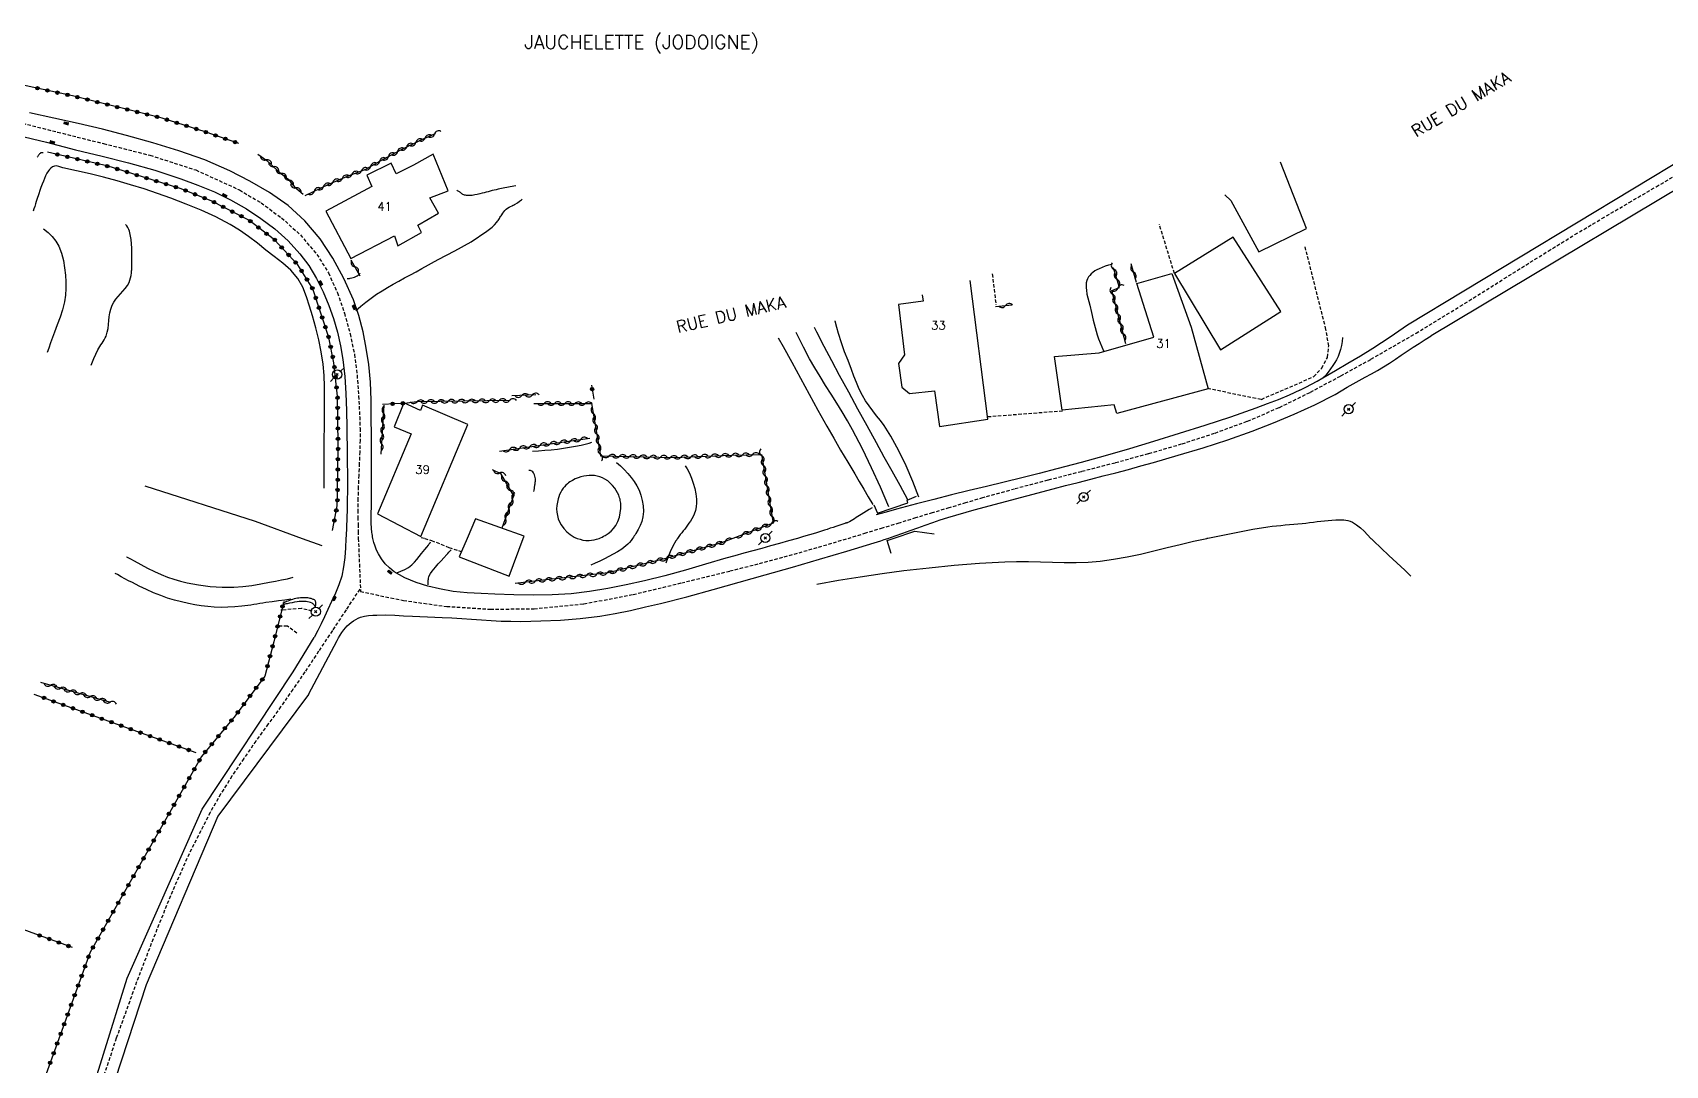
# Model space of a CAD drawing. Header units: millimetres. Extents: x 182998 to 184000, y 151998 to 153001.
# Drawn here: x 183196.4 to 183435.3, y 152593.9 to 152745 of the extents above; entities that cross this region are included whole.
import ezdxf
from ezdxf.enums import TextEntityAlignment as Align

# ---------------------------------------------------------------- set-up
doc = ezdxf.new("R2010")
doc.units = ezdxf.units.MM
doc.linetypes.add('DASHED', pattern=[0.75, 0.5, -0.25])
doc.layers.get('0').update_dxf_attribs({"linetype": 'CONTINUOUS'})
for name, color, linetype in [('W0001', 6, 'DASHED'), ('W0008', 7, 'CONTINUOUS'), ('W0017', 7, 'CONTINUOUS'), ('W0101', 7, 'CONTINUOUS'), ('W0104', 1, 'CONTINUOUS'), ('W0112', 1, 'DASHED'), ('W0120', 7, 'CONTINUOUS'), ('W0211', 2, 'CONTINUOUS'), ('W0214', 2, 'CONTINUOUS'), ('W0300', 7, 'CONTINUOUS'), ('W0310', 3, 'CONTINUOUS'), ('W0322', 7, 'CONTINUOUS'), ('W0323', 7, 'CONTINUOUS'), ('W0401', 7, 'CONTINUOUS'), ('W0473', 7, 'CONTINUOUS'), ('W0515', 5, 'CONTINUOUS'), ('W0980', 7, 'CONTINUOUS'), ('W0989', 7, 'CONTINUOUS'), ('W0991', 7, 'CONTINUOUS')]:
    doc.layers.add(name, color=color, linetype=linetype)
doc.styles.get("Standard").update_dxf_attribs({"font": 'romans.shx', "width": 0.85})

# ---------------------------------------------------------------- blocks, each defined once
blk = doc.blocks.new('T473')
for p, q in [((-0.166667, 0.166667), (0.166667, -0.166667)), ((-0.166667, -0.166667), (0.166667, 0.166667)), ((0.500001, 0.500001), (1.000002, 1.000002)), ((-1.000002, -1.000002), (-0.500001, -0.500001))]:
    blk.add_line(p, q)
blk.add_ellipse((0, 0), major_axis=(0.471405, 0.471405), ratio=1, start_param=5.4977871438, end_param=11.780972451)
blk = doc.blocks.new('T401')
for p, q in [((-0.3, 0.3), (0, 0.3)), ((-0.3, -0.25), (-0.3, 0.3)), ((-0.3, 0.15), (0, 0.15)), ((-0.3, 0), (0, 0)), ((0, 0.3), (0, -0.25)), ((-0.3, -0.15), (0, -0.15)), ((-0.3, -0.25), (-0.3, -0.3)), ((-0.3, -0.3), (0, -0.3)), ((0, -0.3), (0, -0.25))]:
    blk.add_line(p, q)
blk = doc.blocks.new('t310o')
at = {"color": 0, "linetype": 'Continuous'}
for centre, start, end in [((-0.5, 0.38), 216.8699, 323.1304), ((0.5, -0.37), 36.8699, 143.1303)]:
    blk.add_arc(centre, 0.625, start, end, dxfattribs=at)
blk = doc.blocks.new('t323o')
at = {"color": 0, "linetype": 'Continuous'}
for radius in [0.25, 0.15]:
    blk.add_circle((0, 0), radius, dxfattribs=at)
blk = doc.blocks.new('t322o')
at = {"color": 0, "linetype": 'Continuous'}
for radius in [0.25, 0.15]:
    blk.add_circle((0, 0), radius, dxfattribs=at)

msp = doc.modelspace()

# ---------------------------------------------------------------- linework, layer by layer
at = {"layer": 'W0001'}
for points in [[(183194.24, 152731.92), (183200.07, 152730.44), (183206.81, 152728.76), (183213.6, 152727.05), (183220.3, 152724.9), (183226.71, 152721.97), (183229.87, 152720.07), (183232.86, 152717.89), (183235.61, 152715.39), (183238.03, 152712.55), (183239.72, 152709.84), (183241.03, 152706.94), (183242.05, 152703.94), (183242.9, 152700.92), (183243.53, 152697.91), (183243.91, 152694.87), (183244.13, 152691.83), (183244.29, 152688.78), (183244.34, 152687.07), (183244.34, 152685.36), (183244.3, 152683.66), (183244.23, 152681.95), (183244.15, 152680.24), (183244.08, 152678.54), (183244.04, 152676.83), (183244.03, 152675.12), (183244.04, 152674.09), (183244.05, 152673.06), (183244.07, 152672.03), (183244.09, 152671)], [(183315.74, 152671), (183318.18, 152671.74), (183320.62, 152672.49), (183323.07, 152673.24), (183325.51, 152673.99), (183327.95, 152674.73), (183330.4, 152675.47), (183332.85, 152676.2), (183335.3, 152676.92), (183340.17, 152678.28), (183345.06, 152679.57), (183349.96, 152680.82), (183354.86, 152682.09), (183359.75, 152683.41), (183364.62, 152684.84), (183369.44, 152686.41), (183374.2, 152688.16), (183378.85, 152690.15), (183383.39, 152692.39), (183387.84, 152694.77), (183392.25, 152697.21), (183398.84, 152701), (183405.32, 152704.96), (183411.75, 152709), (183418.18, 152713.03), (183422.1, 152715.44), (183426.05, 152717.8), (183430.02, 152720.13), (183434, 152722.45), (183437.97, 152724.77)], [(183244.09, 152671), (183244.42, 152663.23)], [(183244.42, 152663.23), (183250.68, 152661.91), (183257.02, 152661.04), (183263.4, 152660.64), (183269.8, 152660.7), (183277.09, 152661.42), (183284.29, 152662.79), (183291.4, 152664.49), (183298.46, 152666.23), (183302.8, 152667.32), (183307.13, 152668.49), (183311.44, 152669.72), (183315.74, 152671)], [(183244.29, 152663.57), (183242.29, 152660.54), (183240.29, 152657.51), (183238.28, 152654.48), (183236.27, 152651.46), (183234.52, 152648.9), (183232.73, 152646.37), (183230.92, 152643.85), (183229.11, 152641.34), (183227.33, 152638.79), (183225.6, 152636.21), (183223.95, 152633.58), (183222.4, 152630.88), (183219.33, 152624.86), (183216.59, 152618.68), (183214.07, 152612.41), (183211.66, 152606.11), (183208.68, 152597.88), (183205.92, 152589.58)]]:
    msp.add_lwpolyline(points, dxfattribs=at)
at = {"layer": 'W0008'}
for points in [[(183246.23, 152671), (183246.19, 152671.21), (183246.15, 152671.43), (183246.12, 152671.64), (183246.08, 152671.86), (183245.96, 152673.17), (183245.96, 152674.48), (183246.01, 152675.79), (183246.03, 152677.1), (183246.02, 152678.22), (183246.02, 152679.34), (183246.03, 152680.46), (183246.03, 152681.58), (183246.03, 152682.71), (183246.03, 152683.83), (183246.02, 152684.95), (183246, 152686.07), (183245.97, 152688.65), (183245.95, 152691.24), (183245.86, 152693.84), (183245.61, 152696.42), (183245.25, 152698.83), (183244.8, 152701.23), (183244.19, 152703.6), (183243.37, 152705.92), (183241.98, 152709), (183240.38, 152712), (183238.5, 152714.84), (183236.29, 152717.44), (183233.82, 152719.68), (183231.1, 152721.59), (183228.24, 152723.25), (183225.31, 152724.76), (183221.64, 152726.37), (183217.85, 152727.7), (183214.02, 152728.85), (183210.18, 152729.94), (183206.65, 152730.88), (183203.1, 152731.7), (183199.53, 152732.48), (183195.97, 152733.26)], [(183397.61, 152702.22), (183447.03, 152732.08)], [(183194.18, 152729.99), (183198.46, 152728.94), (183202.73, 152727.86), (183206.6, 152726.9), (183210.48, 152725.93), (183214.33, 152724.86), (183218.13, 152723.6), (183220.59, 152722.68), (183223.03, 152721.68), (183225.41, 152720.55), (183227.71, 152719.23), (183229.84, 152717.81), (183231.88, 152716.26), (183233.81, 152714.55), (183235.55, 152712.65), (183236.85, 152710.9), (183237.97, 152709.02), (183238.93, 152707.07), (183239.79, 152705.07), (183240.48, 152703.15), (183241.04, 152701.18), (183241.49, 152699.19), (183241.84, 152697.18), (183242.14, 152694.7), (183242.28, 152692.21), (183242.34, 152689.72), (183242.4, 152687.23), (183242.48, 152683.25), (183242.51, 152679.27), (183242.46, 152675.29), (183242.29, 152671.31), (183242.29, 152671.23), (183242.28, 152671.15), (183242.28, 152671.08), (183242.27, 152671)], [(183448.92, 152729.22), (183401.06, 152700.61)], [(183381.86, 152692.66), (183382.7, 152693.1), (183383.54, 152693.55), (183384.37, 152694.01), (183385.2, 152694.48), (183387.04, 152695.54), (183388.88, 152696.62), (183390.7, 152697.71), (183392.5, 152698.84), (183393.8, 152699.66), (183395.08, 152700.5), (183396.35, 152701.36), (183397.61, 152702.22)], [(183387.02, 152692.05), (183387.88, 152692.59), (183388.76, 152693.1), (183389.64, 152693.6), (183390.53, 152694.09), (183391.42, 152694.58), (183392.31, 152695.07), (183393.19, 152695.57), (183394.06, 152696.09), (183394.95, 152696.65), (183395.82, 152697.21), (183396.69, 152697.79), (183397.55, 152698.37), (183398.41, 152698.95), (183399.29, 152699.52), (183400.17, 152700.07), (183401.06, 152700.61)], [(183381.86, 152692.66), (183380.27, 152691.94), (183378.66, 152691.28), (183377.04, 152690.66), (183375.41, 152690.05), (183371.7, 152688.74), (183367.96, 152687.5), (183364.2, 152686.32), (183360.44, 152685.16), (183356.91, 152684.11), (183353.37, 152683.09), (183349.83, 152682.11), (183346.28, 152681.16), (183343.72, 152680.49), (183341.15, 152679.85), (183338.58, 152679.22), (183336.01, 152678.6), (183333.44, 152677.98), (183330.87, 152677.35), (183328.31, 152676.71), (183325.75, 152676.05), (183324.28, 152675.66), (183322.81, 152675.25), (183321.34, 152674.84), (183319.88, 152674.42)], [(183321.54, 152671), (183322.64, 152671.38), (183323.74, 152671.77), (183324.84, 152672.17), (183325.94, 152672.56), (183327.03, 152672.95), (183328.14, 152673.33), (183329.24, 152673.7), (183330.35, 152674.05), (183334.18, 152675.17), (183338.03, 152676.21), (183341.89, 152677.22), (183345.75, 152678.23), (183347.58, 152678.72), (183349.42, 152679.19), (183351.25, 152679.66), (183353.09, 152680.13), (183354.92, 152680.6), (183356.76, 152681.09), (183358.59, 152681.59), (183360.41, 152682.1), (183364.05, 152683.16), (183367.69, 152684.25), (183371.31, 152685.41), (183374.88, 152686.68), (183377.97, 152687.89), (183381.03, 152689.18), (183384.05, 152690.56), (183387.02, 152692.05)], [(183319.25, 152675.47), (183318.85, 152675.23), (183318.44, 152674.98), (183318.04, 152674.74), (183317.64, 152674.5), (183317.4, 152674.34), (183317.16, 152674.19), (183316.93, 152674.03), (183316.69, 152673.87), (183316.45, 152673.72), (183316.2, 152673.57), (183315.95, 152673.43), (183315.69, 152673.31), (183315.64, 152673.29), (183315.58, 152673.27), (183315.53, 152673.25), (183315.47, 152673.24), (183315.42, 152673.23), (183315.36, 152673.21), (183315.3, 152673.2), (183315.25, 152673.18), (183314.82, 152673.04), (183314.4, 152672.9), (183313.97, 152672.76), (183313.55, 152672.61), (183313.13, 152672.47), (183312.7, 152672.32), (183312.28, 152672.18), (183311.85, 152672.05), (183310.97, 152671.78), (183310.09, 152671.52), (183309.21, 152671.26), (183308.33, 152671)], [(183242.27, 152671), (183242.2, 152669.61), (183242.11, 152668.22), (183241.94, 152666.83), (183241.66, 152665.46), (183241.26, 152664.19), (183240.74, 152662.97), (183240.17, 152661.77), (183239.61, 152660.57), (183239.13, 152659.54), (183238.65, 152658.52), (183238.15, 152657.5), (183237.63, 152656.49)], [(183240.98, 152656.04), (183241.19, 152656.45), (183241.42, 152656.85), (183241.67, 152657.23), (183241.95, 152657.6), (183242.2, 152657.9), (183242.47, 152658.18), (183242.75, 152658.45), (183243.06, 152658.7), (183243.37, 152658.93), (183243.71, 152659.14), (183244.06, 152659.32), (183244.42, 152659.46), (183245.01, 152659.62), (183245.6, 152659.7), (183246.2, 152659.75), (183246.79, 152659.78), (183248.1, 152659.8), (183249.42, 152659.76), (183250.72, 152659.68), (183252.03, 152659.62), (183253.11, 152659.58), (183254.19, 152659.54), (183255.27, 152659.49), (183256.35, 152659.44), (183257.79, 152659.36), (183259.23, 152659.27), (183260.67, 152659.17), (183262.1, 152659.07), (183263.54, 152658.98), (183264.99, 152658.91), (183266.43, 152658.87), (183267.87, 152658.86), (183270.78, 152658.92), (183273.68, 152659.05), (183276.57, 152659.28), (183279.45, 152659.62), (183281.69, 152659.99), (183283.91, 152660.45), (183286.12, 152660.96), (183288.32, 152661.49), (183292.17, 152662.47), (183295.99, 152663.51), (183299.8, 152664.59), (183303.61, 152665.68), (183307.61, 152666.81), (183311.59, 152667.94), (183315.57, 152669.11), (183319.54, 152670.34), (183320.04, 152670.5), (183320.54, 152670.66), (183321.04, 152670.83), (183321.54, 152671)], [(183308.33, 152671), (183307.03, 152670.63), (183305.72, 152670.26), (183304.41, 152669.9), (183303.11, 152669.54), (183301.8, 152669.18), (183300.49, 152668.82), (183299.18, 152668.46), (183297.88, 152668.1), (183294.91, 152667.24), (183291.94, 152666.36), (183288.96, 152665.52), (183285.95, 152664.78), (183283.29, 152664.2), (183280.62, 152663.67), (183277.93, 152663.23), (183275.22, 152662.91), (183272.43, 152662.74), (183269.65, 152662.7), (183266.86, 152662.76), (183264.08, 152662.86), (183262.06, 152662.94), (183260.02, 152663.04), (183257.99, 152663.23), (183255.98, 152663.6), (183254.26, 152664.02), (183252.56, 152664.54), (183250.9, 152665.22), (183249.35, 152666.12), (183248.65, 152666.67), (183248.04, 152667.29), (183247.49, 152667.99), (183247.03, 152668.73), (183246.76, 152669.27), (183246.54, 152669.84), (183246.37, 152670.41), (183246.23, 152671)], [(183234.58, 152651.46), (183237.63, 152656.49)], [(183236.79, 152648.15), (183240.98, 152656.04)], [(183199.87, 152573.3), (183210.26, 152606.64), (183221.26, 152631.37), (183234.58, 152651.46)], [(183236.79, 152648.15), (183223.55, 152630.36), (183213.03, 152605.68), (183202.19, 152572.48)]]:
    msp.add_lwpolyline(points, dxfattribs=at)
at = {"layer": 'W0017'}
for points in [[(183267.14, 152722.56), (183266.85, 152722.51), (183266.08, 152722.38), (183265.3, 152722.24), (183264.53, 152722.08), (183264.24, 152722.01), (183263.95, 152721.94), (183263.66, 152721.87), (183263.37, 152721.79), (183263.08, 152721.72), (183262.79, 152721.64), (183262.5, 152721.57), (183262.21, 152721.5), (183261.85, 152721.41), (183261.49, 152721.32), (183261.13, 152721.24), (183260.76, 152721.18), (183260.55, 152721.16), (183260.34, 152721.16), (183260.13, 152721.16), (183259.92, 152721.18), (183259.79, 152721.2), (183259.65, 152721.23), (183259.52, 152721.26), (183259.4, 152721.31), (183259.33, 152721.35), (183259.26, 152721.39), (183259.2, 152721.44), (183259.14, 152721.49), (183259.08, 152721.54), (183259.02, 152721.59), (183258.96, 152721.64), (183258.9, 152721.68), (183258.8, 152721.74), (183258.7, 152721.81), (183258.6, 152721.86), (183258.5, 152721.92)], [(183243.74, 152704.34), (183244.46, 152704.97), (183245.21, 152705.58), (183245.98, 152706.16), (183246.76, 152706.71), (183247.56, 152707.22), (183248.38, 152707.72), (183249.2, 152708.19), (183250.03, 152708.65), (183250.87, 152709.1), (183251.71, 152709.55), (183252.54, 152710.01), (183253.37, 152710.47), (183255.77, 152711.78), (183258.2, 152713.06), (183260.6, 152714.4), (183262.9, 152715.92), (183263.29, 152716.22), (183263.67, 152716.55), (183264.03, 152716.89), (183264.37, 152717.26), (183264.47, 152717.39), (183264.57, 152717.52), (183264.65, 152717.65), (183264.74, 152717.79), (183264.82, 152717.93), (183264.91, 152718.07), (183264.99, 152718.21), (183265.08, 152718.34), (183265.23, 152718.56), (183265.37, 152718.78), (183265.53, 152718.99), (183265.71, 152719.18), (183265.91, 152719.33), (183266.14, 152719.45), (183266.36, 152719.55), (183266.58, 152719.66), (183266.64, 152719.69), (183266.7, 152719.71), (183266.76, 152719.74), (183266.82, 152719.77), (183266.88, 152719.8), (183266.94, 152719.83), (183267, 152719.86), (183267.06, 152719.89), (183267.37, 152720.1), (183267.68, 152720.31), (183267.98, 152720.54), (183268.06, 152720.62)], [(183242.45, 152709), (183242.57, 152709), (183242.69, 152709.01), (183242.8, 152709.03), (183242.92, 152709.05), (183243.13, 152709.1), (183243.34, 152709.15), (183243.54, 152709.22), (183243.74, 152709.31), (183243.91, 152709.41), (183244.07, 152709.52), (183244.23, 152709.65), (183244.37, 152709.79)], [(183388.07, 152700.4), (183388.03, 152699.8), (183387.94, 152699.21), (183387.8, 152698.63), (183387.62, 152698.05), (183387.43, 152697.59), (183387.2, 152697.14), (183386.95, 152696.71), (183386.67, 152696.29), (183386.35, 152695.81), (183386.01, 152695.33), (183385.63, 152694.88), (183385.2, 152694.48)], [(183249.72, 152665.98), (183250.31, 152666.18), (183250.88, 152666.44), (183251.42, 152666.76), (183251.92, 152667.12), (183252.32, 152667.5), (183252.67, 152667.92), (183252.99, 152668.36), (183253.32, 152668.78), (183253.58, 152669.09), (183253.84, 152669.39), (183254.1, 152669.7), (183254.35, 152670.02), (183254.43, 152670.13), (183254.51, 152670.24), (183254.59, 152670.35), (183254.66, 152670.47)], [(183254.33, 152664.22), (183254.31, 152664.39), (183254.31, 152664.55), (183254.31, 152664.72), (183254.32, 152664.88), (183254.35, 152665.04), (183254.38, 152665.2), (183254.42, 152665.36), (183254.48, 152665.52), (183254.65, 152665.87), (183254.88, 152666.19), (183255.13, 152666.49), (183255.37, 152666.78), (183255.77, 152667.26), (183256.19, 152667.72), (183256.61, 152668.17), (183257.03, 152668.62), (183257.19, 152668.8), (183257.34, 152668.97), (183257.5, 152669.14), (183257.66, 152669.31)], [(183210.17, 152668.31), (183210.17, 152668.31), (183210.74, 152668), (183211.31, 152667.7), (183212.29, 152667.19), (183213.27, 152666.66), (183214.25, 152666.15), (183215.26, 152665.7), (183216.18, 152665.34), (183217.11, 152665.01), (183218.06, 152664.72), (183219.03, 152664.49), (183220.72, 152664.19), (183222.43, 152663.98), (183224.15, 152663.87), (183225.87, 152663.86), (183227.19, 152663.94), (183228.5, 152664.12), (183229.81, 152664.34), (183231.11, 152664.57), (183231.98, 152664.73), (183232.85, 152664.91), (183233.72, 152665.1), (183234.58, 152665.31)], [(183234.24, 152662.1), (183233.32, 152661.97), (183232.4, 152661.85), (183231.47, 152661.72), (183230.55, 152661.6), (183230.11, 152661.53), (183229.67, 152661.46), (183229.23, 152661.38), (183228.79, 152661.31), (183228.35, 152661.24), (183227.91, 152661.17), (183227.47, 152661.11), (183227.03, 152661.07), (183226.02, 152660.99), (183225.02, 152660.93), (183224.01, 152660.91), (183223, 152660.94), (183222.06, 152661.01), (183221.12, 152661.13), (183220.19, 152661.28), (183219.26, 152661.46), (183218.23, 152661.7), (183217.2, 152661.97), (183216.19, 152662.27), (183215.18, 152662.62), (183214.12, 152663.04), (183213.08, 152663.51), (183212.05, 152664.01), (183211.03, 152664.52), (183210.48, 152664.79), (183209.94, 152665.09), (183209.4, 152665.39), (183208.86, 152665.69), (183208.52, 152665.88)]]:
    msp.add_lwpolyline(points, dxfattribs=at)
at = {"layer": 'W0101'}
for points in [[(183243, 152711.92), (183249.4, 152715.26), (183249.87, 152713.81), (183253.32, 152715.73), (183252.79, 152716.84), (183255.82, 152718.58), (183254.55, 152720.81), (183257.26, 152721.84), (183255.03, 152727.21), (183252.16, 152725.6), (183249.61, 152724.31), (183248.89, 152725.89), (183245.34, 152724.16), (183246.08, 152722.47), (183245.45, 152722.16), (183239.32, 152718.87)], [(183368.41, 152692.9), (183355.07, 152689.26), (183354.7, 152690.53), (183347.07, 152689.74), (183345.93, 152697.63), (183352.46, 152698.13), (183360.49, 152700.45), (183358.01, 152708.29), (183363.12, 152709.74), (183365.94, 152701.9)], [(183253.24, 152671.28), (183260.13, 152687.65), (183253.5, 152690.47), (183253.21, 152689.73), (183250.74, 152690.84), (183249.34, 152687.34), (183251.82, 152686.31), (183246.92, 152674.57)]]:
    msp.add_lwpolyline(points, close=True, dxfattribs=at)
for points in [[(183336.2, 152688.45), (183333.63, 152708.72)], [(183326.61, 152706.63), (183326.72, 152705.71), (183323.11, 152705.21), (183324.01, 152697.84), (183323.14, 152696.58), (183323.59, 152693.13), (183324.75, 152692.21), (183328.38, 152692.58), (183329.12, 152687.39), (183336.2, 152688.45)]]:
    msp.add_lwpolyline(points, dxfattribs=at)
at = {"layer": 'W0104'}
for points in [[(183382.83, 152716.32), (183379, 152726.06)], [(183370.87, 152721.27), (183371.75, 152720.42), (183375.86, 152712.92), (183382.83, 152716.32)], [(183268.23, 152671), (183268.35, 152671.31), (183261.24, 152673.86), (183260.03, 152671)], [(183258.87, 152668.28), (183266.14, 152665.49), (183268.23, 152671)], [(183260.03, 152671), (183258.87, 152668.28)]]:
    msp.add_lwpolyline(points, dxfattribs=at)
msp.add_lwpolyline([(183370.25, 152698.58), (183379.04, 152704.19), (183372.09, 152715.08), (183363.49, 152709.74)], close=True, dxfattribs=at)
at = {"layer": 'W0112'}
for points in [[(183197.97, 152727.39), (183197.89, 152727.41), (183197.81, 152727.41), (183197.73, 152727.41), (183197.65, 152727.39), (183197.62, 152727.38), (183197.58, 152727.36), (183197.55, 152727.34), (183197.52, 152727.31), (183197.46, 152727.25), (183197.41, 152727.18), (183197.36, 152727.12), (183197.31, 152727.05), (183197.26, 152726.98), (183197.2, 152726.9), (183197.15, 152726.83), (183197.1, 152726.76)], [(183363.49, 152709.74), (183361.29, 152716.96)], [(183385.67, 152701.55), (183382.59, 152713.77)], [(183336.85, 152709.68), (183337.38, 152705.18)], [(183383.89, 152694.66), (183385.04, 152695.92), (183385.89, 152697.48), (183386.07, 152699.16), (183385.67, 152701.55)], [(183368.33, 152692.97), (183376.23, 152691.34), (183383.89, 152694.66)], [(183336.17, 152688.81), (183347.28, 152689.68)], [(183253.29, 152671.15), (183253.8, 152671)], [(183253.8, 152671), (183254.79, 152670.7), (183257.35, 152669.68), (183259.27, 152669.04)], [(183237.79, 152660.88), (183237.82, 152660.97), (183237.84, 152661.05), (183237.85, 152661.14), (183237.87, 152661.22), (183237.87, 152661.31), (183237.88, 152661.4), (183237.88, 152661.48), (183237.87, 152661.57), (183237.86, 152661.66), (183237.84, 152661.75), (183237.81, 152661.83), (183237.77, 152661.91), (183237.68, 152661.99), (183237.58, 152662.04), (183237.47, 152662.08), (183237.37, 152662.12), (183237.21, 152662.18), (183237.05, 152662.22), (183236.88, 152662.26), (183236.71, 152662.28), (183236.44, 152662.3), (183236.17, 152662.31), (183235.9, 152662.3), (183235.63, 152662.28), (183235.4, 152662.26), (183235.17, 152662.23), (183234.94, 152662.2), (183234.71, 152662.15), (183234.48, 152662.08), (183234.25, 152662.01), (183234.02, 152661.92), (183233.79, 152661.83), (183233.6, 152661.75), (183233.4, 152661.66), (183233.21, 152661.56), (183233.03, 152661.46)], [(183237.34, 152660.36), (183235.77, 152660.75), (183232.76, 152660.49)], [(183237.79, 152660.88), (183237.77, 152661.01), (183237.72, 152661.12), (183237.65, 152661.21), (183237.58, 152661.31), (183237.53, 152661.37), (183237.46, 152661.43), (183237.39, 152661.48), (183237.32, 152661.52), (183237.11, 152661.61), (183236.89, 152661.67), (183236.67, 152661.72), (183236.45, 152661.75), (183236.12, 152661.77), (183235.79, 152661.76), (183235.46, 152661.74), (183235.13, 152661.7), (183234.76, 152661.65), (183234.39, 152661.59), (183234.03, 152661.52), (183233.66, 152661.44), (183233.49, 152661.4), (183233.32, 152661.35), (183233.14, 152661.3), (183232.98, 152661.25)], [(183235.11, 152657.12), (183233.71, 152658.17), (183232.13, 152658.17)]]:
    msp.add_lwpolyline(points, dxfattribs=at)
at = {"layer": 'W0120'}
for points in [[(183319.51, 152675.92), (183320.06, 152674.71), (183324.51, 152676.18), (183324.38, 152676.6), (183325.75, 152677.15)], [(183322.34, 152671), (183325.49, 152672.07), (183328.35, 152671.68)], [(183322.04, 152668.78), (183321.48, 152670.71), (183322.34, 152671)]]:
    msp.add_lwpolyline(points, dxfattribs=at)
at = {"layer": 'W0211'}
for points in [[(183198.05, 152716.28), (183198.71, 152715.75), (183199.31, 152715.14), (183199.83, 152714.47), (183200.26, 152713.73), (183200.68, 152712.71), (183200.95, 152711.65), (183201.12, 152710.57), (183201.23, 152709.49), (183201.3, 152708.52), (183201.3, 152707.54), (183201.24, 152706.57), (183201.1, 152705.6), (183200.83, 152704.45), (183200.45, 152703.34), (183200.03, 152702.24), (183199.63, 152701.15), (183199.35, 152700.37), (183199.07, 152699.6), (183198.79, 152698.83), (183198.55, 152698.17)], [(183326.12, 152677.02), (183325.24, 152679.33), (183324.26, 152681.59), (183323.19, 152683.81), (183322.01, 152685.97), (183321.53, 152686.75), (183321.02, 152687.49), (183320.48, 152688.22), (183319.92, 152688.94), (183319.37, 152689.65), (183318.83, 152690.38), (183318.32, 152691.14), (183317.85, 152691.92), (183317.39, 152692.84), (183316.99, 152693.79), (183316.61, 152694.75), (183316.25, 152695.71), (183315.74, 152697), (183315.24, 152698.31), (183314.77, 152699.62), (183314.35, 152700.95), (183314.1, 152701.87), (183313.88, 152702.8), (183313.87, 152702.84)], [(183305.54, 152700.36), (183306.26, 152699.07), (183307.51, 152696.79), (183308.77, 152694.44), (183310.05, 152692.09), (183311.34, 152689.75), (183312.64, 152687.42), (183313.65, 152685.66), (183314.66, 152683.91), (183315.69, 152682.16), (183316.72, 152680.42), (183317.38, 152679.3), (183318.04, 152678.19), (183318.71, 152677.08), (183319.38, 152675.97)], [(183281.87, 152682.1), (183282.46, 152681.61), (183283.01, 152681.08), (183283.53, 152680.51), (183284.01, 152679.92), (183284.43, 152679.32), (183284.82, 152678.69), (183285.16, 152678.03), (183285.43, 152677.34), (183285.64, 152676.55), (183285.77, 152675.75), (183285.81, 152674.94), (183285.74, 152674.13), (183285.58, 152673.48), (183285.33, 152672.87), (183285.02, 152672.29), (183284.69, 152671.73), (183284.58, 152671.54), (183284.46, 152671.36), (183284.34, 152671.18), (183284.22, 152671)], [(183284.22, 152671), (183284, 152670.7), (183283.76, 152670.42), (183283.51, 152670.14), (183283.24, 152669.89), (183282.66, 152669.43), (183282.03, 152669.04), (183281.39, 152668.68), (183280.74, 152668.34), (183280.09, 152667.99), (183279.43, 152667.67), (183278.76, 152667.36), (183278.09, 152667.07)]]:
    msp.add_lwpolyline(points, dxfattribs=at)
at = {"layer": 'W0214'}
for points in [[(183204.99, 152696.32), (183205.39, 152697.31), (183205.97, 152698.57), (183206.11, 152698.83), (183206.26, 152699.08), (183206.43, 152699.33), (183206.6, 152699.57), (183206.76, 152699.81), (183206.92, 152700.06), (183207.06, 152700.33), (183207.18, 152700.6), (183207.35, 152701.15), (183207.47, 152701.71), (183207.54, 152702.28), (183207.6, 152702.85), (183207.66, 152703.42), (183207.74, 152703.99), (183207.88, 152704.55), (183208.08, 152705.1), (183208.32, 152705.56), (183208.62, 152705.99), (183208.96, 152706.39), (183209.3, 152706.78), (183209.65, 152707.16), (183209.99, 152707.56), (183210.3, 152707.98), (183210.55, 152708.44), (183210.68, 152708.78), (183210.77, 152709.13), (183210.84, 152709.48), (183210.89, 152709.84), (183210.91, 152709.99), (183210.93, 152710.14), (183210.94, 152710.29), (183210.95, 152710.44), (183210.96, 152710.59), (183210.97, 152710.74), (183210.97, 152710.9), (183210.97, 152711.05), (183210.97, 152712.26), (183210.96, 152713.48), (183210.86, 152714.71), (183210.6, 152715.92), (183210.5, 152716.19), (183210.38, 152716.46), (183210.23, 152716.71), (183210.05, 152716.94)], [(183354.33, 152711.08), (183353.85, 152710.97), (183353.37, 152710.82), (183352.91, 152710.65), (183352.46, 152710.45), (183352.15, 152710.29), (183351.85, 152710.12), (183351.56, 152709.92), (183351.3, 152709.69), (183351.11, 152709.47), (183350.93, 152709.24), (183350.78, 152708.98), (183350.67, 152708.71), (183350.59, 152708.36), (183350.57, 152708), (183350.59, 152707.64), (183350.62, 152707.29), (183350.7, 152706.73), (183350.83, 152706.19), (183350.98, 152705.65), (183351.12, 152705.11), (183351.37, 152704.02), (183351.62, 152702.94), (183351.88, 152701.86), (183352.2, 152700.79), (183352.4, 152700.19), (183352.63, 152699.59), (183352.88, 152699), (183353.14, 152698.42)], [(183269.56, 152683.78), (183270.47, 152683.83), (183271.39, 152683.89), (183272.3, 152683.97), (183273.22, 152684.07), (183274.1, 152684.19), (183274.97, 152684.32), (183275.85, 152684.48), (183276.72, 152684.65), (183277.1, 152684.74), (183277.48, 152684.83), (183277.86, 152684.94), (183278.24, 152685.05)], [(183291.93, 152681.63), (183292.19, 152681.19), (183292.43, 152680.74), (183292.64, 152680.28), (183292.82, 152679.81), (183293.08, 152679.06), (183293.31, 152678.3), (183293.48, 152677.53), (183293.56, 152676.73), (183293.56, 152676.18), (183293.51, 152675.62), (183293.4, 152675.08), (183293.24, 152674.55), (183293.09, 152674.19), (183292.89, 152673.85), (183292.67, 152673.53), (183292.46, 152673.2), (183292.26, 152672.92), (183292.05, 152672.64), (183291.84, 152672.37), (183291.63, 152672.1), (183291.41, 152671.83), (183291.2, 152671.56), (183290.99, 152671.28), (183290.79, 152671)], [(183269.77, 152677.84), (183269.82, 152678.06), (183269.86, 152678.28), (183269.89, 152678.51), (183269.93, 152678.73), (183269.94, 152678.85), (183269.96, 152678.98), (183269.98, 152679.1), (183269.99, 152679.23), (183270.01, 152679.35), (183270.01, 152679.48), (183270.01, 152679.6), (183270, 152679.73), (183269.98, 152679.92), (183269.94, 152680.11), (183269.88, 152680.29), (183269.79, 152680.47), (183269.71, 152680.59), (183269.61, 152680.71), (183269.5, 152680.81), (183269.37, 152680.89), (183269.3, 152680.92), (183269.22, 152680.94), (183269.14, 152680.95), (183269.06, 152680.94)], [(183290.79, 152671), (183290.73, 152670.91), (183290.67, 152670.81), (183290.62, 152670.72), (183290.56, 152670.63), (183290.13, 152669.84), (183289.74, 152669.03), (183289.39, 152668.21), (183289.09, 152667.36)]]:
    msp.add_lwpolyline(points, dxfattribs=at)
at = {"layer": 'W0300'}
for points in [[(183239.08, 152678.33), (183239.08, 152679.28), (183239.08, 152680.24), (183239.08, 152681.19), (183239.08, 152682.14), (183239.09, 152683.09), (183239.09, 152684.04), (183239.1, 152684.99), (183239.11, 152685.94), (183239.12, 152686.94), (183239.14, 152687.94), (183239.16, 152688.94), (183239.16, 152689.94), (183239.15, 152691.57), (183239.15, 152693.2), (183239.1, 152694.84), (183238.95, 152696.47), (183238.67, 152698.27), (183238.31, 152700.06), (183237.87, 152701.82), (183237.37, 152703.57), (183236.96, 152704.96), (183236.52, 152706.36), (183235.98, 152707.74), (183235.24, 152709.02), (183234.22, 152710.23), (183233.04, 152711.28), (183231.8, 152712.24), (183230.58, 152713.18), (183229.32, 152714.18), (183228.04, 152715.16), (183226.71, 152716.09), (183225.34, 152716.94), (183223.24, 152718.05), (183221.08, 152719.02), (183218.89, 152719.91), (183216.68, 152720.76), (183214.73, 152721.47), (183212.76, 152722.12), (183210.78, 152722.74), (183208.79, 152723.31), (183206.82, 152723.83), (183204.84, 152724.31), (183202.85, 152724.76), (183200.86, 152725.21), (183200.58, 152725.3), (183200.28, 152725.41), (183199.95, 152725.49), (183199.63, 152725.47), (183199.35, 152725.36), (183199.12, 152725.18), (183198.93, 152724.97), (183198.76, 152724.76), (183198.52, 152724.41), (183198.34, 152724.03), (183198.18, 152723.64), (183198.02, 152723.26), (183197.83, 152722.8), (183197.66, 152722.34), (183197.5, 152721.88), (183197.34, 152721.42), (183197.24, 152721.13), (183197.15, 152720.85), (183197.06, 152720.57), (183196.97, 152720.28), (183196.86, 152719.93), (183196.74, 152719.57), (183196.63, 152719.22), (183196.52, 152718.86)], [(183212.88, 152678.7), (183229, 152673.52), (183235.9, 152671)], [(183368.24, 152671), (183368.27, 152671.01), (183368.3, 152671.01), (183368.33, 152671.02), (183368.36, 152671.02), (183370.56, 152671.47), (183372.75, 152671.91), (183374.96, 152672.33), (183377.18, 152672.68), (183377.8, 152672.77), (183378.43, 152672.84), (183379.06, 152672.9), (183379.69, 152672.96), (183380.32, 152673.01), (183380.94, 152673.06), (183381.57, 152673.12), (183382.2, 152673.18), (183382.74, 152673.24), (183383.28, 152673.31), (183383.82, 152673.38), (183384.36, 152673.45), (183384.89, 152673.52), (183385.43, 152673.58), (183385.98, 152673.63), (183386.52, 152673.66), (183387.1, 152673.69), (183387.69, 152673.71), (183388.28, 152673.7), (183388.86, 152673.6), (183389.21, 152673.5), (183389.54, 152673.35), (183389.85, 152673.17), (183390.15, 152672.97), (183390.72, 152672.53), (183391.25, 152672.03), (183391.75, 152671.52), (183392.25, 152671)], [(183235.9, 152671), (183238.74, 152669.96)], [(183311.17, 152664.28), (183314.34, 152664.87), (183317.52, 152665.39), (183320.71, 152665.87), (183323.91, 152666.28), (183327.59, 152666.71), (183331.28, 152667.07), (183334.97, 152667.36), (183338.67, 152667.57), (183340.41, 152667.62), (183342.16, 152667.62), (183343.9, 152667.58), (183345.64, 152667.52), (183347.38, 152667.48), (183349.13, 152667.48), (183350.88, 152667.54), (183352.62, 152667.68), (183354.6, 152667.94), (183356.57, 152668.29), (183358.53, 152668.7), (183360.48, 152669.16), (183362.41, 152669.64), (183364.35, 152670.12), (183366.29, 152670.58), (183368.24, 152671)], [(183392.25, 152671), (183392.34, 152670.91), (183392.42, 152670.83), (183392.51, 152670.74), (183392.6, 152670.66), (183394.88, 152668.5), (183397.19, 152666.35), (183398.07, 152665.48)]]:
    msp.add_lwpolyline(points, dxfattribs=at)
at = {"layer": 'W0310'}
for points in [[(183236.31, 152721.15), (183239.76, 152722.84), (183242.53, 152724), (183245.18, 152725.02), (183247.16, 152726.13), (183250.29, 152727.84), (183253.37, 152729.37), (183255.4, 152730.21)], [(183229.37, 152727.23), (183230.73, 152726.26), (183232.34, 152724.79), (183233.81, 152723.55), (183234.76, 152722.42), (183236, 152721.37)], [(183243, 152711.73), (183244.32, 152709.42)], [(183356.38, 152699.47), (183354.33, 152707.24), (183355.46, 152707.71), (183354.59, 152710.58)], [(183357.14, 152711.21), (183357.88, 152708.5)], [(183337.3, 152704.92), (183339.77, 152705.16)], [(183266.29, 152691.18), (183252.58, 152690.99), (183251.24, 152690.78)], [(183270.06, 152692), (183266.53, 152691.84)], [(183269.79, 152690.73), (183278.22, 152690.71)], [(183278.22, 152690.71), (183279.53, 152683.07), (183290.19, 152682.84), (183298.69, 152683.18), (183303.09, 152683.29), (183304.77, 152673.23)], [(183247.84, 152690.49), (183247.4, 152683.34)], [(183264.74, 152683.78), (183272.16, 152684.84), (183277.98, 152685.65)], [(183263.66, 152681.07), (183264.9, 152680.49), (183266.82, 152677.23), (183265.11, 152672.47)], [(183304.77, 152673.23), (183298.9, 152671)], [(183298.9, 152671), (183297.22, 152670.36), (183288.88, 152668.02), (183280.64, 152665.94), (183275.9, 152665.41), (183270.32, 152664.81), (183267.03, 152664.41)], [(183207.89, 152646.99), (183198.47, 152649.67), (183197.64, 152649.93)]]:
    msp.add_lwpolyline(points, dxfattribs=at)
at = {"layer": 'W0322'}
for points in [[(183226.63, 152728.79), (183221.68, 152730.47), (183215.39, 152732.47), (183202.26, 152735.73), (183189.78, 152738.44), (183178.31, 152740.55), (183172.04, 152741.26)], [(183278.2, 152693.4), (183278.53, 152691.36)], [(183230.42, 152650.86), (183226.08, 152645.04), (183221.16, 152639.09), (183204.87, 152610.46), (183193.4, 152578.77)]]:
    msp.add_lwpolyline(points, dxfattribs=at)
at = {"layer": 'W0323'}
for points in [[(183240.32, 152672.15), (183241, 152675.76), (183241.05, 152677.57), (183241.13, 152684.68), (183241.05, 152691.78), (183240.53, 152696.68), (183239.76, 152700.39), (183237.42, 152707.5), (183235.24, 152711.02), (183231.84, 152714.68), (183228.08, 152717.55), (183222.68, 152720.34), (183218.15, 152722.15), (183207.5, 152725.44), (183198.63, 152727.5)], [(183251.24, 152690.78), (183247.61, 152690.6)], [(183233.19, 152661.78), (183231.71, 152655.86), (183230.42, 152650.86)], [(183220.37, 152639.64), (183196.69, 152648.17)], [(183202.29, 152611.14), (183183.36, 152618.04)]]:
    msp.add_lwpolyline(points, dxfattribs=at)
at = {"layer": 'W0515'}
for points in [[(183321.7, 152675.63), (183320.48, 152678.49), (183319.19, 152681.31), (183317.84, 152684.11), (183316.4, 152686.87), (183315.66, 152688.2), (183314.89, 152689.51), (183314.09, 152690.8), (183313.27, 152692.08), (183312.45, 152693.37), (183311.65, 152694.66), (183310.86, 152695.96), (183310.11, 152697.29), (183309.21, 152698.99), (183308.35, 152700.72), (183308.15, 152701.14)], [(183310.78, 152701.92), (183311.12, 152701.23), (183312.22, 152699.11), (183313.33, 152697), (183314.46, 152694.89), (183315.79, 152692.42), (183317.14, 152689.95), (183318.49, 152687.49), (183319.85, 152685.02), (183321, 152682.94), (183322.15, 152680.86), (183323.3, 152678.78), (183324.46, 152676.71)], [(183279.31, 152671), (183279.54, 152671.09), (183279.76, 152671.19), (183279.98, 152671.3), (183280.19, 152671.41), (183280.65, 152671.71), (183281.07, 152672.05), (183281.45, 152672.45), (183281.77, 152672.89), (183282.07, 152673.47), (183282.28, 152674.09), (183282.42, 152674.72), (183282.51, 152675.36), (183282.52, 152675.56), (183282.52, 152675.76), (183282.51, 152675.96), (183282.49, 152676.16), (183282.46, 152676.36), (183282.42, 152676.56), (183282.38, 152676.75), (183282.32, 152676.94), (183282.19, 152677.31), (183282.03, 152677.67), (183281.83, 152678.01), (183281.61, 152678.34), (183281.3, 152678.72), (183280.95, 152679.08), (183280.58, 152679.4), (183280.16, 152679.68), (183279.81, 152679.86), (183279.44, 152680), (183279.05, 152680.11), (183278.66, 152680.18), (183278.27, 152680.21), (183277.88, 152680.2), (183277.49, 152680.16), (183277.11, 152680.1), (183276.67, 152679.99), (183276.25, 152679.85), (183275.83, 152679.69), (183275.43, 152679.49), (183275.23, 152679.39), (183275.04, 152679.27), (183274.86, 152679.14), (183274.69, 152678.99), (183274.46, 152678.79), (183274.25, 152678.56), (183274.05, 152678.33), (183273.87, 152678.07)], [(183273.87, 152678.07), (183273.7, 152677.76), (183273.55, 152677.44), (183273.42, 152677.1), (183273.32, 152676.76), (183273.22, 152676.29), (183273.14, 152675.81), (183273.11, 152675.32), (183273.14, 152674.84), (183273.22, 152674.35), (183273.34, 152673.87), (183273.53, 152673.4), (183273.77, 152672.97), (183274.15, 152672.44), (183274.6, 152671.96), (183275.11, 152671.55), (183275.66, 152671.2), (183275.77, 152671.15), (183275.88, 152671.1), (183275.99, 152671.05), (183276.11, 152671)], [(183276.11, 152671), (183276.53, 152670.86), (183276.96, 152670.76), (183277.4, 152670.71), (183277.85, 152670.7), (183278.22, 152670.73), (183278.59, 152670.79), (183278.96, 152670.88), (183279.31, 152671)]]:
    msp.add_lwpolyline(points, dxfattribs=at)

# ---------------------------------------------------------------- block references
at = {"layer": 'W0310'}
for p, rotation in [((183251.17, 152728.28), 26.37178766353904), ((183252.52, 152728.94), 26.37178766353904), ((183253.88, 152729.58), 22.56996012686701), ((183255.26, 152730.15), 22.56996012686701), ((183230.59, 152726.36), 324.5696615831365), ((183247.21, 152726.16), 28.64714036439305), ((183248.52, 152726.87), 28.64714036439305), ((183249.84, 152727.59), 28.64714036439305), ((183231.71, 152725.37), 317.4499999829501), ((183232.83, 152724.37), 319.9966982254492), ((183233.95, 152723.38), 309.9393496017082), ((183241.76, 152723.68), 22.73895363007426), ((183243.15, 152724.24), 21.11646940713653), ((183244.55, 152724.78), 21.11646940713653), ((183245.9, 152725.42), 29.25175773135038), ((183234.95, 152722.26), 319.6030122732946), ((183237.66, 152721.81), 26.04074778083081), ((183239.01, 152722.47), 26.04074778083081), ((183240.37, 152723.1), 22.73895363007426), ((183243.58, 152710.72), 299.6074178084305), ((183354.67, 152710.34), 106.8467618338277), ((183355.1, 152708.9), 106.8467618338277), ((183357.49, 152709.95), 285.2109921843613), ((183354.46, 152706.72), 104.8134135318414), ((183355.22, 152707.61), 22.7173749768929), ((183338.79, 152705.06), 5.472049533590477), ((183354.85, 152705.27), 104.8134135318414), ((183355.23, 152703.82), 104.8134135318414), ((183355.61, 152702.37), 104.8134135318414), ((183356, 152700.92), 104.8134135318414), ((183252.72, 152691), 180.7727174129381), ((183254.22, 152691.02), 180.7727174129381), ((183255.72, 152691.04), 180.7727174129381), ((183257.22, 152691.06), 180.7727174129381), ((183258.72, 152691.08), 180.7727174129381), ((183260.22, 152691.1), 180.7727174129381), ((183261.72, 152691.12), 180.7727174129381), ((183263.22, 152691.14), 180.7727174129381), ((183264.72, 152691.16), 180.7727174129381), ((183266.22, 152691.18), 180.7727174129381), ((183268.03, 152691.9), 182.5667187087354), ((183269.53, 152691.97), 182.5667187087354), ((183271.29, 152690.73), 359.8239053064837), ((183272.79, 152690.72), 359.8239053064837), ((183274.29, 152690.72), 359.8239053064837), ((183275.79, 152690.71), 359.8239053064837), ((183277.29, 152690.71), 359.8239053064837), ((183247.68, 152687.83), 266.4266227187073), ((183247.77, 152689.32), 266.4266227187073), ((183278.47, 152689.23), 279.7853631618473), ((183278.73, 152687.75), 279.7853631618473), ((183247.49, 152684.83), 266.4266227187073), ((183247.58, 152686.33), 266.4266227187073), ((183276.62, 152685.46), 7.987814455278972), ((183278.98, 152686.27), 279.7853631618473), ((183279.24, 152684.79), 279.7853631618473), ((183266.23, 152683.99), 8.07616118878718), ((183267.71, 152684.2), 8.07616118878718), ((183269.2, 152684.42), 8.07616118878718), ((183270.68, 152684.63), 8.07616118878718), ((183272.17, 152684.84), 7.987814455278972), ((183273.65, 152685.05), 7.987814455278972), ((183275.14, 152685.25), 7.987814455278972), ((183279.49, 152683.32), 279.7853631618473), ((183295.78, 152683.06), 2.307732519650327), ((183297.28, 152683.12), 2.307732519650327), ((183298.78, 152683.18), 1.375033337897998), ((183300.28, 152683.22), 1.375033337897998), ((183301.78, 152683.25), 1.375033337897998), ((183303.12, 152683.1), 279.5139162987681), ((183264.76, 152680.56), 334.9193464766813), ((183280.79, 152683.05), 358.729921993979), ((183282.29, 152683.01), 358.729921993979), ((183283.79, 152682.98), 358.729921993979), ((183285.29, 152682.95), 358.729921993979), ((183286.79, 152682.91), 358.729921993979), ((183288.28, 152682.88), 358.729921993979), ((183289.78, 152682.85), 358.729921993979), ((183291.28, 152682.88), 2.307732519650327), ((183292.78, 152682.94), 2.307732519650327), ((183294.28, 152683), 2.307732519650327), ((183303.37, 152681.62), 279.5139162987681), ((183303.61, 152680.14), 279.5139162987681), ((183265.58, 152679.33), 300.4886823217395), ((183266.34, 152678.04), 300.4886823217395), ((183303.86, 152678.66), 279.5139162987681), ((183266.12, 152675.29), 250.2489224053074), ((183266.63, 152676.7), 250.2489224053074), ((183304.11, 152677.18), 279.5139162987681), ((183304.36, 152675.7), 279.5139162987681), ((183265.62, 152673.88), 250.2489224053074), ((183304.61, 152674.22), 279.5139162987681), ((183300.3, 152671.53), 200.7992749818729), ((183301.7, 152672.07), 200.7992749818729), ((183303.1, 152672.6), 200.7992749818729), ((183304.51, 152673.13), 200.7992749818729), ((183290.62, 152668.51), 195.685419025679), ((183292.06, 152668.92), 195.685419025679), ((183293.51, 152669.32), 195.685419025679), ((183294.95, 152669.73), 195.685419025679), ((183296.4, 152670.13), 195.685419025679), ((183297.82, 152670.59), 200.7992749816741), ((183281.91, 152666.26), 194.1683330583414), ((183283.36, 152666.63), 194.1683330583414), ((183284.81, 152666.99), 194.1683330583414), ((183286.27, 152667.36), 194.1683330583414), ((183287.72, 152667.73), 194.1683330583414), ((183289.18, 152668.1), 195.685419025679), ((183268.52, 152664.59), 186.8457411296483), ((183270.01, 152664.77), 186.8457411296483), ((183271.5, 152664.94), 186.1947779430344), ((183272.99, 152665.1), 186.1947779430344), ((183274.48, 152665.26), 186.1947779430344), ((183275.97, 152665.42), 186.3431536491259), ((183277.47, 152665.59), 186.3431536491259), ((183278.96, 152665.75), 186.3431536491259), ((183280.45, 152665.92), 186.3431536491259), ((183199.08, 152649.5), 164.0998434834327), ((183200.52, 152649.09), 164.0998434834327), ((183201.96, 152648.68), 164.0998434834327), ((183203.4, 152648.27), 164.0998434834327), ((183204.85, 152647.86), 164.0998434834327), ((183206.29, 152647.44), 164.0998434834327), ((183207.73, 152647.03), 164.0998434834327)]:
    msp.add_blockref('t310o', p, dxfattribs=dict(at, rotation=rotation))
at = {"layer": 'W0322'}
for p, rotation in [((183197.14, 152736.85), 167.7431961600967), ((183198.61, 152736.53), 167.7431961600967), ((183200.07, 152736.21), 167.7431961600967), ((183201.54, 152735.89), 167.7431961600967), ((183203, 152735.55), 166.0477884010641), ((183204.45, 152735.19), 166.0477884010641), ((183205.91, 152734.83), 166.0477884010641), ((183207.37, 152734.46), 166.0477884010641), ((183208.82, 152734.1), 166.0477884010641), ((183210.28, 152733.74), 166.0477884010641), ((183211.73, 152733.38), 166.0477884010641), ((183213.19, 152733.02), 166.0477884010641), ((183214.64, 152732.66), 166.0477884010641), ((183216.09, 152732.25), 162.3627258338041), ((183217.52, 152731.79), 162.3627258338041), ((183218.95, 152731.34), 162.3627258338041), ((183220.38, 152730.89), 162.3627258338041), ((183221.8, 152730.43), 161.2030703221155), ((183223.22, 152729.95), 161.2030703221155), ((183224.64, 152729.46), 161.2030703221155), ((183226.06, 152728.98), 161.2030703221155), ((183278.29, 152692.84), 279.1610931868202), ((183230.05, 152650.36), 233.2577017071171), ((183228.25, 152647.95), 233.2577017071171), ((183229.15, 152649.15), 233.2577017071171), ((183226.46, 152645.55), 233.2577017071171), ((183227.36, 152646.75), 233.2577017071171), ((183224.57, 152643.22), 230.3974526337095), ((183225.53, 152644.37), 230.3974526337095), ((183222.66, 152640.91), 230.3974526337095), ((183223.62, 152642.06), 230.3974526337095), ((183220.84, 152638.53), 240.3659396874758), ((183221.7, 152639.75), 230.3974526337095), ((183219.36, 152635.92), 240.3659396874758), ((183220.1, 152637.23), 240.3659396874758), ((183217.87, 152633.32), 240.3659396874758), ((183218.61, 152634.62), 240.3659396874758), ((183216.39, 152630.71), 240.3659396874758), ((183217.13, 152632.01), 240.3659396874758), ((183214.91, 152628.1), 240.3659396874758), ((183215.65, 152629.4), 240.3659396874758), ((183214.16, 152626.8), 240.3659396874758), ((183212.68, 152624.19), 240.3659396874758), ((183213.42, 152625.49), 240.3659396874758), ((183211.2, 152621.58), 240.3659396874758), ((183211.94, 152622.88), 240.3659396874758), ((183209.71, 152618.97), 240.3659396874758), ((183210.46, 152620.28), 240.3659396874758), ((183208.23, 152616.37), 240.3659396874758), ((183208.97, 152617.67), 240.3659396874758), ((183206.75, 152613.76), 240.3659396874758), ((183207.49, 152615.06), 240.3659396874758), ((183206.01, 152612.45), 240.3659396874758), ((183204.63, 152609.8), 250.0963015485827), ((183205.26, 152611.15), 240.3659396874758), ((183203.61, 152606.98), 250.0963015485827), ((183204.12, 152608.39), 250.0963015485827), ((183203.1, 152605.57), 250.0963015485827), ((183202.08, 152602.74), 250.0963015485827), ((183202.59, 152604.16), 250.0963015485827), ((183201.06, 152599.92), 250.0963015485827), ((183201.57, 152601.33), 250.0963015485827), ((183200.03, 152597.1), 250.0963015485827), ((183200.55, 152598.51), 250.0963015485827), ((183199.52, 152595.69), 250.0963015485827), ((183199.01, 152594.28), 250.0963015485827)]:
    msp.add_blockref('t322o', p, dxfattribs=dict(at, rotation=rotation))
at = {"layer": 'W0323'}
for p, rotation in [((183200.06, 152727.16), 166.9710931193358), ((183201.53, 152726.82), 166.9710931193358), ((183202.99, 152726.49), 166.9710931193358), ((183204.45, 152726.15), 166.9710931193358), ((183205.91, 152725.81), 166.9710931193358), ((183207.37, 152725.47), 166.9710931193358), ((183208.81, 152725.04), 162.8505335369479), ((183210.24, 152724.6), 162.8505335369479), ((183211.67, 152724.15), 162.8505335369479), ((183213.11, 152723.71), 162.8505335369479), ((183214.54, 152723.27), 162.8505335369479), ((183215.97, 152722.83), 162.8505335369479), ((183217.41, 152722.38), 162.8505335369479), ((183218.82, 152721.89), 158.1441264563207), ((183220.21, 152721.33), 158.1441264563207), ((183221.6, 152720.77), 158.1441264563207), ((183222.98, 152720.18), 152.6606827456556), ((183224.32, 152719.49), 152.6606827456556), ((183225.65, 152718.8), 152.6606827456556), ((183226.98, 152718.12), 152.6606827456556), ((183228.29, 152717.39), 142.686933160649), ((183229.48, 152716.48), 142.686933160649), ((183230.67, 152715.57), 142.686933160649), ((183231.86, 152714.66), 132.8660424830709), ((183232.88, 152713.56), 132.8660424830709), ((183233.9, 152712.46), 132.8660424830709), ((183234.92, 152711.36), 132.8660424830709), ((183235.79, 152710.14), 121.7771507750777), ((183236.58, 152708.86), 121.7771507750777), ((183237.36, 152707.59), 121.7771507750777), ((183237.86, 152706.17), 108.2467053046807), ((183238.33, 152704.75), 108.2467053046807), ((183238.8, 152703.32), 108.2467053046807), ((183239.27, 152701.9), 108.2467053046807), ((183239.74, 152700.47), 108.2467053046807), ((183240.05, 152699.01), 101.6251210990803), ((183240.35, 152697.54), 101.6251210990803), ((183240.59, 152696.06), 96.14020632107302), ((183240.75, 152694.57), 96.14020632107302), ((183240.91, 152693.08), 96.14020632107302), ((183241.06, 152691.58), 90.63954108063373), ((183249.11, 152690.68), 182.9067798001556), ((183250.6, 152690.75), 182.9067798001556), ((183241.07, 152690.08), 90.63954108063373), ((183241.09, 152688.58), 90.63954108063373), ((183241.11, 152687.08), 90.63954108063373), ((183241.12, 152685.58), 90.63954108063373), ((183241.13, 152684.08), 89.36636414004684), ((183241.09, 152681.08), 89.36636414004684), ((183241.11, 152682.58), 89.36636414004684), ((183241.08, 152679.58), 89.36636414004684), ((183241.03, 152676.58), 88.34265242330001), ((183241.06, 152678.08), 89.36636414004684), ((183240.6, 152673.62), 79.2571031060481), ((183240.88, 152675.1), 79.2571031060481), ((183232.64, 152659.58), 256.026639191153), ((183233, 152661.04), 256.026639191153), ((183232.28, 152658.12), 256.026639191153), ((183231.55, 152655.21), 255.541782528474), ((183231.91, 152656.67), 256.026639191153), ((183230.8, 152652.31), 255.541782528474), ((183231.17, 152653.76), 255.541782528474), ((183198.1, 152647.66), 160.2060286985395), ((183199.51, 152647.15), 160.2060286985395), ((183200.92, 152646.64), 160.2060286985395), ((183202.33, 152646.14), 160.2060286985395), ((183203.74, 152645.63), 160.2060286985395), ((183205.15, 152645.12), 160.2060286985395), ((183206.56, 152644.61), 160.2060286985395), ((183207.98, 152644.11), 160.2060286985395), ((183209.39, 152643.6), 160.2060286985395), ((183210.8, 152643.09), 160.2060286985395), ((183212.21, 152642.58), 160.2060286985395), ((183213.62, 152642.07), 160.2060286985395), ((183215.03, 152641.57), 160.2060286985395), ((183216.44, 152641.06), 160.2060286985395), ((183217.86, 152640.55), 160.2060286985395), ((183219.27, 152640.04), 160.2060286985395), ((183197.46, 152612.9), 159.9757303550788), ((183198.87, 152612.39), 159.9757303550788), ((183200.28, 152611.87), 159.9757303550788), ((183201.69, 152611.36), 159.9757303550788)]:
    msp.add_blockref('t323o', p, dxfattribs=dict(at, rotation=rotation))
at = {"layer": 'W0401'}
for p, rotation in [((183201.39, 152731.86), 77.83215391416036), ((183199.26, 152728.79), 255.8922485950497), ((183224.44, 152721.02), 244.3782572017007), ((183238.47, 152708.26), 206.6322549423791), ((183243.61, 152704.86), 19.90521028025549), ((183248.79, 152666.18), 51.46109405706459), ((183240.42, 152662.28), 154.4267558705188)]:
    msp.add_blockref('T401', p, dxfattribs=dict(at, rotation=rotation))
at = {"layer": 'W0473'}
for p in [(183241, 152694.97), (183388.99, 152689.9), (183350.2, 152677.05), (183303.64, 152671.05), (183237.87, 152660.28)]:
    msp.add_blockref('T473', p, dxfattribs=at)

# ---------------------------------------------------------------- texts
at = {"layer": 'W0980'}
msp.add_text('JAUCHELETTE (JODOIGNE)', height=2, dxfattribs=at).set_placement((183285.53, 152743.46), align=Align.MIDDLE)
at = {"layer": 'W0989'}
for rotation, p in [(30.7161, (183406.44, 152735.16)), (13.2732, (183299.76, 152704.03))]:
    msp.add_text('RUE DU MAKA  ', height=1.75, rotation=rotation, dxfattribs=at).set_placement(p, align=Align.MIDDLE_CENTER)
at = {"layer": 'W0991'}
for s, p in [('41', (183247.94, 152719.56)), ('33', (183328.97, 152702.17)), ('31', (183361.9, 152699.5)), ('39', (183253.49, 152681.06))]:
    msp.add_text(s, height=1.25, dxfattribs=at).set_placement(p, align=Align.MIDDLE_CENTER)

doc.saveas('drawing.dxf')
